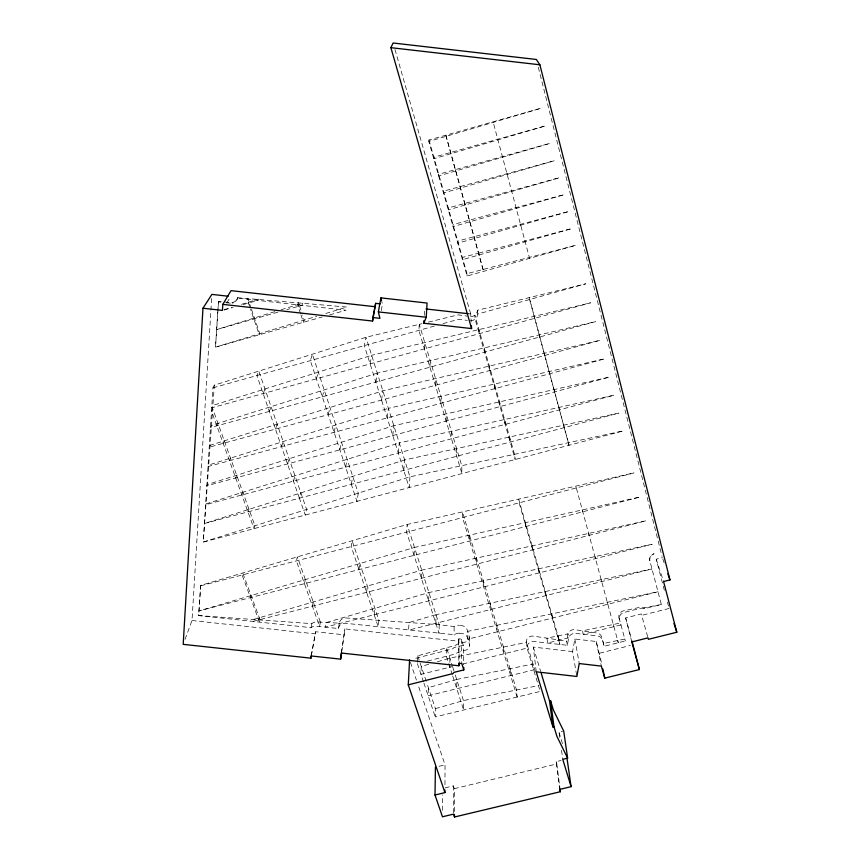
<?xml version="1.0" encoding="UTF-8"?>
<svg xmlns="http://www.w3.org/2000/svg" width="860" height="860" viewBox="0 0 860 860"><rect width="100%" height="100%" fill="white"/><g stroke="black" fill="none" stroke-linecap="round" stroke-linejoin="round"><path stroke-width="0.64" stroke-dasharray="4.3 3.22" d="M446.157 421.142L446.19 413.896M444.964 784.675L445.039 764.862L418.132 685.13M442.502 810.346L442.61 794.898M526.374 641.786L527.202 648.612L540.198 691.429L435.267 716.907L435.407 708.651L426.7 682.668M440.804 403.329L440.911 396.31M435.827 623.285L435.977 614.674L651.998 568.933L408.597 630.133L409.027 622.533L435.977 614.674M435.396 385.344L435.579 378.561M428.656 600.925L428.893 592.54L652.181 544.229L325.349 627.133L326.155 622.586L428.893 592.54M429.935 367.198L430.204 360.652M421.4 578.296L421.733 570.137L646.204 520.751L252.786 621.447L253.324 619.522L421.733 570.137M417.444 662.329L417.713 655.836L454.349 645.634A6.278 5.493 10.4 0 0 457.112 644.28L466.969 641.625A6.246 5.472 9.8 0 0 469.119 635.916L467.195 629.821A6.256 5.493 9.9 0 0 461.938 625.65L459.509 625.284M414.047 555.366L414.477 547.454L640.141 496.983L198.95 610.912L414.477 547.454M424.421 348.87L424.775 342.57M185.05 639.346L192.006 620.511L211.646 298.398M200.52 585.853L634.003 472.903L407.135 524.492L200.692 585.391L198.649 615.577L311.137 627.671A6.321 5.611 9.2 0 1 316.179 626.144L338.517 628.553L339.431 622.608M214.323 385.14L212.957 387.817L203.272 542.058L623.296 430.892L409.94 476.838L203.272 542.058L214.323 385.14L365.994 337.292L421.894 323.693M217.72 311.868L215.505 347.139L322.21 316.974M217.795 310.621L218.601 301.452L230.609 302.526A7.095 6.848 26.1 0 0 235.113 301.398A6.977 6.729 26.2 0 0 236.586 300.054L236.973 299.517A7.041 6.794 26 0 0 237.79 297.71L346.902 307.052L324.295 313.943M424.281 315.373L424.603 310.137M218.601 301.452L215.505 347.139L316.76 316.243M200.692 585.391L198.649 615.577L311.922 623.661A6.332 5.719 -1.2 0 1 315.136 622.038A6.343 5.73 -1.2 0 1 316.985 621.93L339.345 623.167A6.31 5.697 -3.2 0 1 346.204 617.975L439.191 624.726L454.435 626.574A6.246 5.493 10 0 1 459.476 625.295M403.77 470.377L404.619 459.95L618.77 413.112L204.433 523.482L404.619 459.95M428.828 141.459L428.968 139.976L541.069 108.22L428.828 141.459L467.12 276.006L575.985 245.229L466.991 273.663L467.12 276.006M311.385 655.61L315.663 631.745L344.215 634.82L344.849 628.886L458.531 641.227L458.853 663.189M398.287 453.048L399.255 442.9L614.191 395.159L205.615 504.702L205.959 503.895L399.255 442.9M338.517 628.553L338.56 628.187A6.321 5.633 7.5 0 1 345.419 623.274L454.51 634.745A6.278 5.59 0.2 0 1 459.606 633.25M374.175 614.75L374.874 608.342M392.762 435.558L393.837 425.7L609.579 377.046L206.808 485.739L207.314 484.546L393.837 425.7M366.618 592.314L367.381 586.079M387.183 417.895L388.365 408.339L604.913 358.749L208.012 466.571L208.69 465.034L388.365 408.339M358.964 569.6L359.813 563.537M381.55 400.072L382.85 390.827L600.205 340.281L209.227 447.189L210.076 445.329L382.85 390.827M458.531 641.227L458.864 638.84L461.325 639.109L463.271 645.247L463.68 664.716M341.291 653.041L344.849 628.886M341.775 651.461L344.215 634.82M375.863 382.087L377.282 373.143L595.453 321.64L210.453 427.613L211.474 425.453L377.282 373.143M381.292 310.578L382.421 304.117L381.507 300.377M351.332 484.352L352.718 476.322M370.123 363.92L371.66 355.298L590.659 302.806L211.7 407.823L212.893 405.393L371.66 355.298M462.777 663.995L527.083 648.107A6.332 5.601 -4.2 0 1 533.619 641.452L567.331 645.301L568.707 637.733A6.386 5.654 -6.7 0 1 570.632 634.884L572.201 633.949A6.386 5.654 -6.7 0 1 575.878 633.39M576.641 675.164L572.588 651.59L574.856 639.012L596.238 641.485L601.763 663.705M567.331 645.301L566.633 641.119L568.03 633.712A6.364 5.579 3.1 0 1 569.954 630.993L571.524 630.111A6.364 5.579 3.1 0 1 575.179 629.724L596.646 632.96A6.364 5.558 1.9 0 1 601.807 637.142L604.193 646.258L625.338 640.947L624.854 639.012L603.58 643.452M311.116 655.965L315.663 631.745M345.634 467.163L347.117 459.347M311.04 627.768L311.836 623.747M312.395 606.192L313.244 601.957M339.894 449.823L341.463 442.223M304.44 583.671L305.343 579.554M237.887 297.281L237.306 298.56A7.063 6.686 34.7 0 1 236.532 300.312L236.124 300.86A6.955 6.59 34.7 0 1 234.683 302.161A7.063 6.686 34.7 0 1 232.221 303.129M334.088 432.322L335.755 424.947M328.24 414.649L329.993 407.5M299.387 498.187L256.903 375.551L258.806 371.112L306.612 509.442L305.246 515.065L299.387 498.187L300.817 492.705M322.328 396.815L324.188 389.902M258.72 619.931L259.311 617.77L242.778 572.975L242.122 575.017L259.548 622.178L260.139 620.017L259.311 617.77M293.486 481.148L294.98 475.806M316.362 378.819L318.318 372.133M250.475 597.614L251.099 595.507M287.53 463.948L289.089 458.745M281.521 446.598L283.144 441.546M247.959 511.883L248.916 509.077M275.447 429.086L277.146 424.173M241.853 494.994L242.843 492.253M269.33 411.402L271.083 406.651M235.683 477.945L236.715 475.279M263.149 393.568L264.977 388.956M298.14 306.407L298.99 304.268M229.459 460.745L230.534 458.143M223.181 443.373L224.288 440.858M216.849 425.85L217.988 423.399M253.861 318.995L254.409 317.888M248.422 303.085L248.981 302.021M236.833 299.764L237.306 298.936M226.868 302.924L230.652 296.496M224.127 309.632L231.587 307.353M241.531 304.311L258.462 299.119L257.817 300.398L242.025 304.913M274.791 311.664L216.612 329.584L277.898 312.159M281.156 309.718L302.817 303.096L301.957 305.321L286.756 309.643M428.731 664.264L421.271 666.436L420.981 674.326L452.467 666.543M437.439 661.749L449.877 658.136L526.449 642.366A6.3 5.504 5.5 0 1 529.943 636.55A6.321 5.525 5.6 0 1 532.974 636.077L566.633 641.119M456.692 679.475L428.377 687.667L428.173 695.74L533.662 669.908L532.985 664.028L456.692 679.475L456.8 688.731M435.407 708.651L463.443 700.567L538.199 685.678M224.116 310.041L233.071 307.482M329.735 314.846L346.053 310.234L237.403 298.13M212.957 387.817L435.407 325.757M443.05 323.629L458.337 319.361L467.313 320.371M470.56 320.705A6.923 6.729 -9.2 0 0 473.828 319.952L476.375 317.802A6.923 6.729 -9.2 0 0 477.644 314.083L585.811 283.8L477.354 310.299A6.826 6.557 22.2 0 1 475.677 314.405L473.57 315.942A6.955 6.676 22.1 0 1 469.646 316.491M478.816 253.098L571.739 228.599L462.465 259.677L462.368 257.43L478.816 253.098L478.998 254.979M664.35 590.325L656.223 559.215L662.372 557.613M463.271 645.247L454.015 647.601L452.672 648.849L413.391 658.857M427.485 661.071L454.424 654.224A6.31 5.601 0.7 0 0 457.219 652.729L467.184 649.644A6.31 5.601 0 0 0 469.345 643.731L467.41 637.582A6.321 5.633 0.1 0 0 462.099 633.519L459.638 633.239M631.831 641.936L625.661 617.942L641.27 613.965L648.408 639.313M661.361 604.526L643.807 607.805A6.493 5.697 -1.2 0 0 642.001 607.311A6.525 5.719 -1.2 0 0 639.475 607.418L623.715 610.793A6.439 5.654 -0.2 0 0 618.963 617.609L619.437 619.512A6.429 5.697 -10 0 1 624.145 612.438L639.775 608.45A6.471 5.719 -11 0 1 644.065 608.687L661.361 604.526L649.805 560.623A6.568 5.848 -3.4 0 1 654.105 553.7L654.095 553.7A6.579 5.88 -13.6 0 0 649.87 560.849M669.091 608.471L641.667 615.384L641.27 613.965M599.571 653.202L630.434 645.462M559.753 737.461L559.043 732.322L562.558 731.441M439.03 766.335L445.039 764.862M428.377 322.113L458.219 314.846L467.109 316.125M559.731 789.394L556.14 761.659L561.021 760.476M445.029 787.889L453.36 785.868L454.284 788.674L454.467 813.141M454.284 788.674L556.786 763.927L556.14 761.659M192.006 620.511L315.469 633.895M468.098 313.685L470.732 313.986L471.194 321.941M218.343 301.86L220.988 302.161M226.266 302.752L230.222 303.193M575.856 633.401L597.27 635.884A6.375 5.622 -7.8 0 1 602.409 639.937L604.193 646.258M536.242 671.821L533.318 647.075L572.588 651.59M251.066 308.127L247.658 298.151L247.089 299.205L250.099 307.977M251.485 309.353L259.795 333.626L259.258 334.776L250.518 309.202M662.791 558.85L664.479 563.805M410.446 662.351L416.423 680.067M417.39 663.63L423.518 681.883M423.937 683.141L435.267 716.907M417.713 655.836L426.281 681.421M300.559 313.739L297.625 304.838L298.474 302.709L302.193 313.997M300.968 314.964L303.387 322.296L304.193 320.081L302.591 315.212M656.223 559.215L663.587 581.564M452.328 674.788L446.394 656.266L446.415 647.333L452.285 665.672M452.736 676.057L463.626 710.016L463.443 700.567L455.09 674.455M452.683 666.93L454.693 673.197M559.043 732.322L562.881 745.029M535.275 671.585L526.449 642.366M533.318 647.075L540.639 671.37M644.108 607.945L644.355 608.816M394.966 49.45L470.732 313.986M428.968 139.976L466.991 273.663M618.963 617.609L625.338 640.947M625.661 617.942L631.605 639.7M667.403 601.989L668.758 607.182M538.306 67.273L662.039 556.312M529.351 257.398L529.588 258.344L493.092 121.808L493.231 122.389M524.955 240.94L525.17 241.843M520.515 224.342L520.719 225.212M516.043 207.615L516.236 208.432M511.528 190.737L511.711 191.511M506.981 173.731L507.153 174.451M617.727 640.496L618.265 642.732L575.845 486.137L576.264 487.953M502.39 156.574L502.552 157.251M613.384 624.467L613.9 626.661M607.321 602.129L607.826 604.268M497.757 139.266L497.908 139.89M601.183 579.511L601.667 581.586M594.97 556.603L595.442 558.624M563.644 425.173L564.214 427.646M588.67 533.415L589.132 535.361M558.86 407.457L559.409 409.854M582.306 509.926L582.736 511.808M554.023 389.569L554.56 391.891M549.153 371.52L549.658 373.756M544.229 353.299L544.713 355.459M539.252 334.906L539.714 336.98M534.243 316.329L534.683 318.318M596.238 641.485L601.344 666.113M574.856 639.012L579.231 663.554M558 635.873L558.688 640.302M551.647 613.793L552.292 618.103M545.208 591.422L545.821 595.625M538.693 568.783L539.274 572.867M561.526 750.318L562.762 759.316M532.104 545.863L532.641 549.819M525.428 522.644L525.922 526.481M556.786 763.927L560.053 789.071M509.604 436.987L510.206 442.029M504.605 419.508L505.175 424.388M499.574 401.856L500.09 406.587M494.489 384.044L494.952 388.623M489.362 366.059L489.781 370.477M484.18 347.902L484.546 352.17M474.225 236.672L474.376 238.467M510.055 668.671L510.625 675.541M503.498 647.096L504.014 653.804M478.956 329.584L479.267 333.68M477.354 310.191L477.644 314.083M469.592 220.117L469.71 221.815M496.865 625.252L497.327 631.799M490.146 603.15L490.544 609.525M464.916 203.411L465.013 205.024M483.352 580.758L483.685 586.971M460.207 186.577L460.272 188.093M476.462 558.097L476.73 564.128M469.495 535.156L469.7 541.005M455.456 169.592L455.499 171.022M469.323 636.98L469.581 645.355M461.325 639.109L461.777 663.597M456.606 448.587L456.724 456.273M458.864 638.84L459.24 663.318M450.661 152.467L450.672 153.8M454.091 626.886L454.155 635.078M451.414 431.322L451.468 438.793M453.36 785.868L453.532 814.13M449.877 658.136L449.898 667.177M445.824 135.203L483.578 271.351L445.824 135.203M439.191 624.726L439.073 633.444L406.608 532.157L407.135 524.492L439.191 624.726M443.523 191.156L443.491 192.984L554.431 160.691L443.523 191.156M438.707 174.236L438.643 175.956L550.013 143.351L438.707 174.236M433.859 157.186L433.762 158.777L545.562 125.861L433.859 157.186M409.94 476.838L409.199 487.555L364.328 345.591L365.994 337.292L409.94 476.838M419.293 324.317L418.852 330.38L461.938 473.602L461.734 465.69L419.293 324.317M378.905 620.339L378.25 626.832L351.213 546.594L352.138 540.714L378.905 620.339M358.276 493.145L356.964 501.38L310.342 360.641L312.395 354.202L358.276 493.145M320.371 622.178L319.576 626.51L296.388 560.881L297.356 556.871L320.371 622.178M254.936 525.75L254.012 528.62L211.495 411.048L212.656 408.661L254.936 525.75M558.817 177.891L448.296 209.861L448.296 207.937L558.817 177.891M563.16 194.93L453.059 226.61L453.026 224.567L563.16 194.93M567.471 211.839L457.789 243.208L457.713 241.069L567.471 211.839M658.008 591.755L467.894 639.141L467.679 631.369L658.008 591.755M568.686 637.83L547.616 643.033L546.938 638.152L567.998 633.82L568.686 637.83M620.931 624.93L583.177 634.25L582.521 630.821L620.458 623.016L620.931 624.93M517.161 697.019L462.572 517.58L462.433 511.915L516.527 689.989L517.161 697.019M559.871 644.441L519.117 502.842L518.666 499.133L559.183 640.001L559.871 644.441M514.538 454.316L474.838 315.168L475.118 319.125L515.194 459.509L514.538 454.316M568.385 442.728L529.169 297.582L568.987 445.276L568.385 442.728"/><path stroke-width="1.29" d="M560.053 789.071L560.397 791.716L454.488 817L453.532 814.13L442.47 816.785L435.01 795.016L444.932 792.597L444.942 789.964M435.01 795.016L435.429 767.227M444.932 792.597L408.274 684.85L409.596 659.824M471.43 325.918L471.581 328.563L423.797 323.231L426.27 317.254L427.065 303.053L380.905 297.882L378.357 311.9L379.937 318.34L372.917 317.534L372.573 321.049L222.815 304.375L222.439 310.417L202.971 308.235L183.191 644.355L310.911 658.169L311.385 655.61M423.797 323.231L423.958 320.608M310.911 658.169L311.116 655.965L340.646 659.136L341.581 652.74M372.573 321.049L375.659 303.333L380.163 303.86M340.646 659.136L341.291 653.041L458.885 665.769L459.24 663.318L461.777 663.597L463.787 669.908L454.22 672.316L452.822 673.606L408.274 684.85M372.917 317.534L375.659 303.333M471.581 328.563L390.892 47.666L393.117 43L536.339 59.469L539.897 64.79L669.962 579.909L663.587 581.564L676.809 632.229L648.408 639.313L647.999 637.862L631.831 641.936L639.388 669.553L604.774 678.153L601.344 666.113L579.231 663.554L576.866 676.476L536.242 671.821L552.948 726.979L554.001 726.732L550.529 700.556L549.519 700.792L552.948 726.979M222.815 304.375L231.028 290.648L375.325 306.74M202.971 308.235L211.893 294.389L228.147 296.216M550.529 700.556L553.367 709.951L563.73 731.15L567.611 758.122L562.762 759.316L571.072 786.674L559.731 789.394L560.397 791.716M426.001 308.976L468.098 313.685M378.357 311.9L426.27 317.254M390.892 47.666L539.897 64.79M567.611 758.122L556.914 736.375L554.001 726.732M667.844 573.717L669.962 579.909M673.961 623.478L676.809 632.229M541.026 672.649L549.519 700.792M631.96 640.979L639.388 669.553M380.905 297.882L381.507 300.377M602.86 668.962L604.774 678.153M567.116 759.004L571.072 786.674M463.733 667.317L463.787 669.908M458.853 663.189L458.885 665.769M454.478 814.42L454.488 817"/></g></svg>
